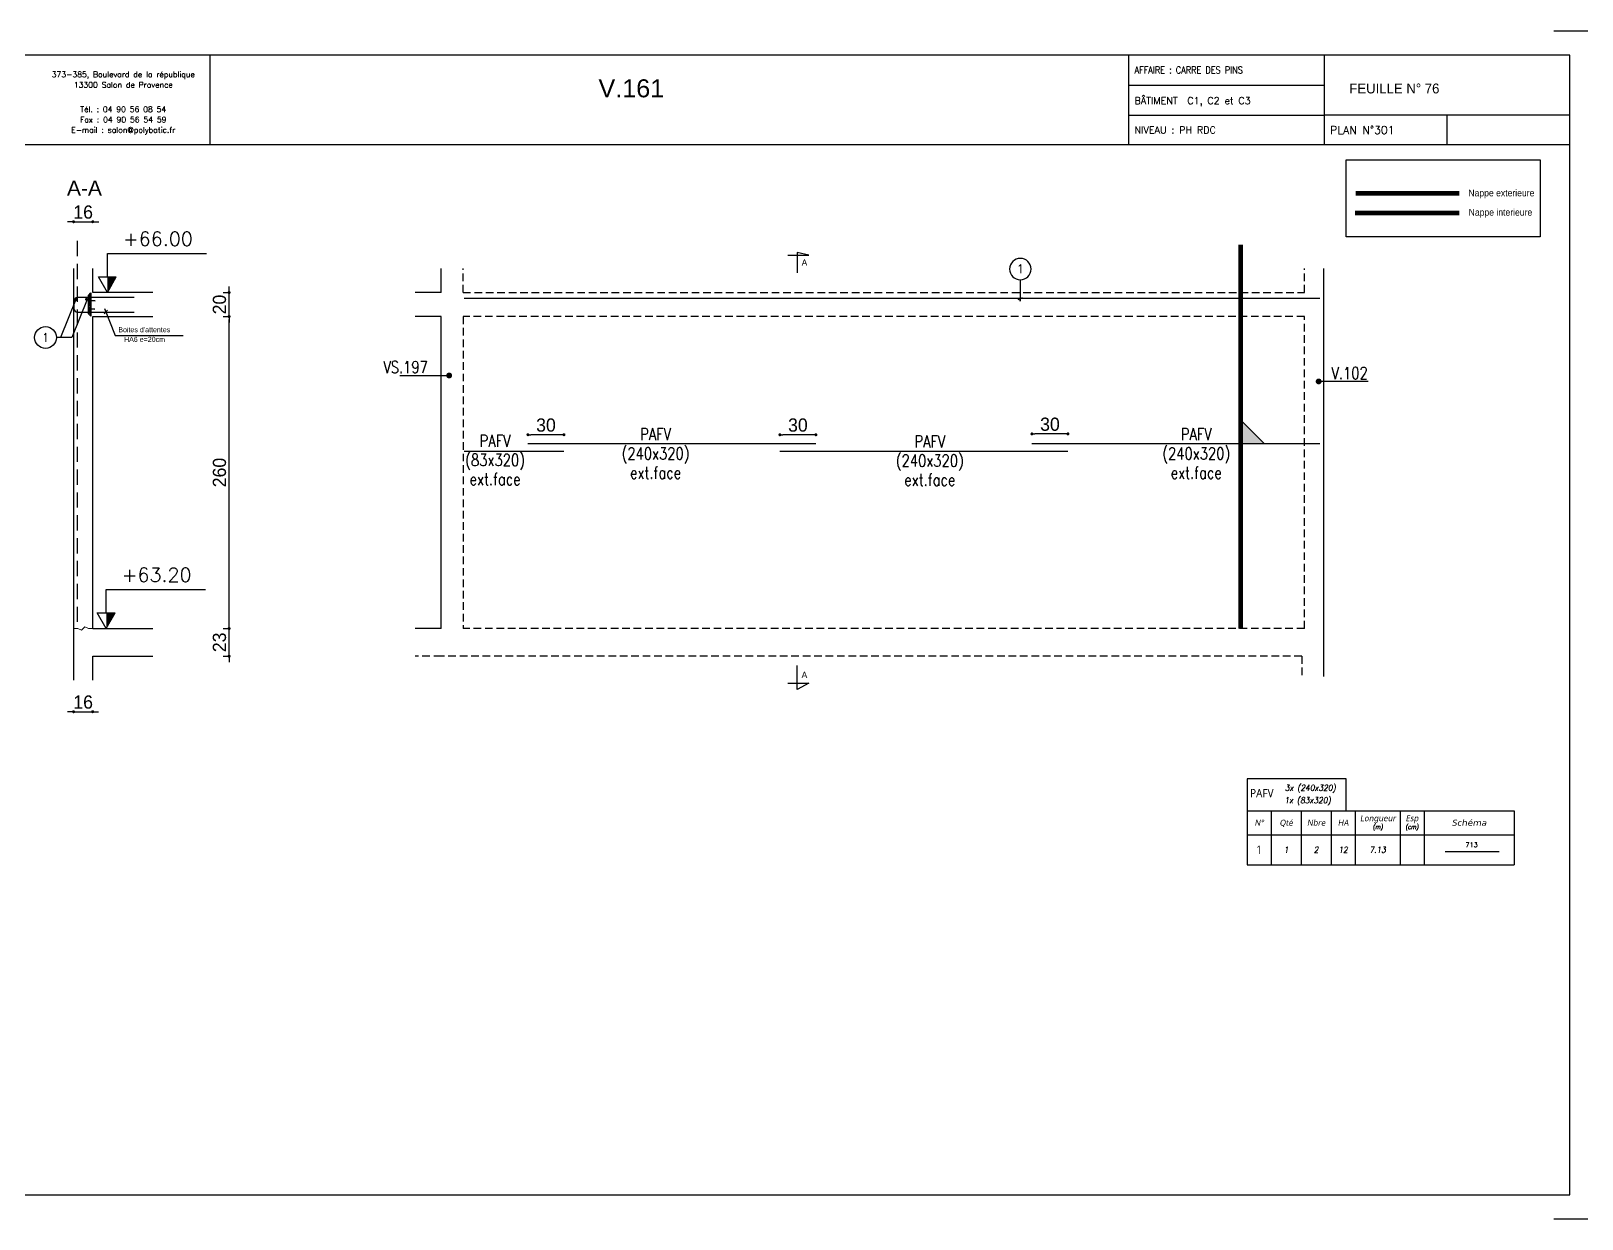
# Model space of a CAD drawing. Header units: metres. Extents: x -5618 to 118954, y -306 to 4637.
# Drawn here: x 72897 to 74189, y 604 to 1594 of the extents above; entities that cross this region are included whole.
import ezdxf
from ezdxf.enums import TextEntityAlignment as Align

# ---------------------------------------------------------------- set-up
doc = ezdxf.new("R2010")
doc.units = ezdxf.units.M
doc.linetypes.add('CACHE', pattern=[9.525, 6.35, -3.175])
doc.linetypes.add('CACHEX2', pattern=[19.05, 12.7, -6.35])
for name, color, linetype in [('COTATION', 1, 'Continuous'), ('GO-CARTOUCHE', 7, 'Continuous'), ('GO-FER-HA', 140, 'Continuous'), ('GO-TEXTE', 9, 'Continuous'), ('GO-TEXTE-FER', 3, 'Continuous'), ('K_ENT_M_Building_V.76', 7, 'Continuous'), ('STR_COTATION', 1, 'Continuous'), ('STR_STA', 30, 'Continuous'), ('STR_TS', 22, 'Continuous'), ('STR_TS_TXT', 7, 'Continuous'), ('STR_VOI-POT', 6, 'Continuous')]:
    doc.layers.add(name, color=color, linetype=linetype)
doc.layers.add('Kofragna_forma', color=7, linetype='Continuous', lineweight=70)
doc.styles.add('ARIAL', font='ARIAL.TTF')
doc.styles.add('GrDimensions', font='simplex.shx')
doc.styles.add('Lucida', font='LSANSI.TTF')
doc.styles.add('schéma', font='simplex.shx')
doc.styles.add('Tableau', font='romans.shx', dxfattribs={"width": 0.9, "oblique": 10})
doc.styles.add('Tableau2', font='trebuc.TTF', dxfattribs={"width": 0.9, "oblique": 10})
doc.styles.add('TEXTE', font='romans.shx')
doc.styles.add('TEXTE TS', font='romans.shx', dxfattribs={"width": 0.7, "oblique": 15})
doc.styles.add('TEXTEBA', font='ARIAL.TTF')
doc.dimstyles.new('COUPE-20', dxfattribs={"dimscale": 0.5, "dimtxt": 22, "dimasz": 5, "dimexe": 0.05, "dimexo": 0, "dimgap": 5, "dimtad": 1, "dimdec": 0, "dimdsep": 46, "dimtxsty": 'Standard', "dimblk1": 'DOT', "dimblk2": 'DOT', "dimsah": 1, "dimcen": 0, "dimdle": 150, "dimclrd": 1, "dimclre": 1, "dimclrt": 7, "dimadec": 0, "dimazin": 0, "dimtfac": 1, "dimtdec": 0, "dimtix": 1, "dimtmove": 2, "dimatfit": 3, "dimldrblk": 'DOT', "dimfxl": 0, "dimtvp": 1, "dimtolj": 1, "dimtzin": 0, "dimarcsym": 0})

# ---------------------------------------------------------------- blocks, each defined once
blk = doc.blocks.new('_DOT')
at = {"color": 0, "linetype": 'ByBlock'}
blk.add_line((-0.5, 0), (-1, 0), dxfattribs=at)
at = {"color": 0, "linetype": 'ByBlock', "const_width": 0.5}
blk.add_lwpolyline([(-0.25, 0, 1), (0.25, 0, 1)], format="xyb", close=True, dxfattribs=at)
blk = doc.blocks.new('*D1156')
at = {"layer": 'COTATION', "color": 1, "lineweight": -2, "ltscale": 4.5}
for p, q in [((73061.7, 1098.3), (73061.7, 1100.8)), ((73056.7, 1095.8), (73061.7, 1095.8)), ((73061.7, 1072.8), (73061.7, 1095.8)), ((73056.7, 1072.8), (73061.7, 1072.8)), ((73061.7, 1070.3), (73061.7, 1067.8))]:
    blk.add_line(p, q, dxfattribs=at)
at = {"layer": 'DEFPOINTS', "color": 0, "lineweight": -3, "ltscale": 4.5}
for p in [(72998.1, 1095.8), (73061.7, 1095.8), (72998.1, 1072.8)]:
    blk.add_point(p, dxfattribs=at)
at = {"layer": 'COTATION', "color": 1, "lineweight": -2, "ltscale": 4.5, "xscale": 2.5, "yscale": 2.5, "zscale": 2.5}
for p, rotation in [((73061.7, 1095.8), 270), ((73061.7, 1072.8), 90)]:
    blk.add_blockref('_DOT', p, dxfattribs=dict(at, rotation=rotation))
at = {"layer": 'COTATION', "color": 7, "lineweight": -3, "ltscale": 4.5, "insert": (73053.7, 1084.3), "char_height": 11, "attachment_point": 5, "rotation": 90}
blk.add_mtext('\\A1;23', dxfattribs=at)
blk = doc.blocks.new('*D1157')
at = {"layer": 'COTATION', "color": 1, "lineweight": -2, "ltscale": 4.5}
for p, q in [((73056.7, 1355.8), (73061.7, 1355.8)), ((73061.7, 1098.3), (73061.7, 1353.3)), ((73056.7, 1095.8), (73061.7, 1095.8))]:
    blk.add_line(p, q, dxfattribs=at)
at = {"layer": 'DEFPOINTS', "color": 0, "lineweight": -3, "ltscale": 4.5}
for p in [(72998.1, 1355.8), (73061.7, 1355.8), (72998.1, 1095.8)]:
    blk.add_point(p, dxfattribs=at)
at = {"layer": 'COTATION', "color": 1, "lineweight": -2, "ltscale": 4.5, "xscale": 2.5, "yscale": 2.5, "zscale": 2.5}
for p, rotation in [((73061.7, 1355.8), 90), ((73061.7, 1095.8), 270)]:
    blk.add_blockref('_DOT', p, dxfattribs=dict(at, rotation=rotation))
at = {"layer": 'COTATION', "color": 7, "lineweight": -3, "ltscale": 4.5, "insert": (73053.7, 1225.8), "char_height": 11, "attachment_point": 5, "rotation": 90}
blk.add_mtext('\\A1;260', dxfattribs=at)
blk = doc.blocks.new('*D1158')
at = {"layer": 'COTATION', "color": 1, "lineweight": -2, "ltscale": 4.5}
for p, q in [((73056.7, 1375.8), (73061.7, 1375.8)), ((73061.7, 1378.3), (73061.7, 1380.8)), ((73061.7, 1355.8), (73061.7, 1375.8)), ((73056.7, 1355.8), (73061.7, 1355.8)), ((73061.7, 1353.3), (73061.7, 1350.8))]:
    blk.add_line(p, q, dxfattribs=at)
at = {"layer": 'DEFPOINTS', "color": 0, "lineweight": -3, "ltscale": 4.5}
for p in [(72998.1, 1375.8), (73061.7, 1375.8), (72998.1, 1355.8)]:
    blk.add_point(p, dxfattribs=at)
at = {"layer": 'COTATION', "color": 1, "lineweight": -2, "ltscale": 4.5, "xscale": 2.5, "yscale": 2.5, "zscale": 2.5}
for p, rotation in [((73061.7, 1375.8), 270), ((73061.7, 1355.8), 90)]:
    blk.add_blockref('_DOT', p, dxfattribs=dict(at, rotation=rotation))
at = {"layer": 'COTATION', "color": 7, "lineweight": -3, "ltscale": 4.5, "insert": (73053.7, 1365.8), "char_height": 11, "attachment_point": 5, "rotation": 90}
blk.add_mtext('\\A1;20', dxfattribs=at)
blk = doc.blocks.new('stab')
at = {"layer": 'STR_STA'}
h = blk.add_hatch(dxfattribs=at)
h.set_pattern_fill('ANSI31', color=9, scale=6.075, angle=-540, style=0)
h.set_pattern_definition([(315, (-54992.6584, 395894.73794), (-0.536959212, -0.536959212), [])])
h.paths.add_polyline_path([(8.6, 0), (6.5, -2), (4.9, -2), (4.9, 0)])
h.paths.add_polyline_path([(4.9, 0), (4.9, -2), (1.7, -2), (1.9, 0)])
h.paths.add_polyline_path([(1.4, 0), (1.7, -2), (-8, -2), (-7.8, 0)])
h.paths.add_polyline_path([(-8.1, -1.6), (-9.7, 0), (-8.2, 0)])
at = {"layer": 'STR_STA', "color": 1}
blk.add_lwpolyline([(-5.9, 36), (-5.9, 0.6), (-5.9, -11.1, 0.414214), (-2.9, -14.1), (3.2, -14.1, 0.414214), (6.2, -11.1), (6.2, 36)], format="xyb", dxfattribs=at)
blk.add_lwpolyline([(-7.6, -2), (-9.7, 0), (9.7, 0), (7.6, -2)], close=True, dxfattribs=at)
blk.add_lwpolyline([(-3.9, 0), (-3.7, -2.2), (-3.1, 3.5), (-3.1, 0), (3.1, 0), (3.4, -2.1), (3.9, 3.2), (3.9, 0)], dxfattribs=at)
at = {"layer": 'STR_STA', "color": 6, "linetype": 'Continuous', "const_width": 1.2}
for points in [[(-3.8, -3.7, -1), (-5, -3.7, -1)], [(-3.6, -12.3, -1), (-4.8, -12.3, -1)]]:
    blk.add_lwpolyline(points, format="xyb", close=True, dxfattribs=at)
blk = doc.blocks.new('*D1159')
at = {"layer": 'DEFPOINTS', "color": 0, "lineweight": -3, "ltscale": 4.5}
for p in [(72948.1, 1434.8), (72932.1, 1395.8, 187.7), (72948.1, 1395.8, 187.7)]:
    blk.add_point(p, dxfattribs=at)
at = {"layer": 'STR_COTATION', "color": 1, "lineweight": -2, "ltscale": 4.5}
for p, q in [((72929.6, 1434.8), (72927.1, 1434.8)), ((72932.1, 1434.8), (72932.1, 1434.8)), ((72932.1, 1434.8), (72948.1, 1434.8)), ((72948.1, 1434.8), (72948.1, 1434.8)), ((72950.6, 1434.8), (72953.1, 1434.8))]:
    blk.add_line(p, q, dxfattribs=at)
at = {"layer": 'STR_COTATION', "color": 1, "lineweight": -2, "ltscale": 4.5, "xscale": 2.5, "yscale": 2.5, "zscale": 2.5}
blk.add_blockref('_DOT', (72932.1, 1434.8), dxfattribs=at)
at = {"layer": 'STR_COTATION', "color": 1, "lineweight": -2, "ltscale": 4.5, "xscale": 2.5, "yscale": 2.5, "zscale": 2.5, "rotation": 180}
blk.add_blockref('_DOT', (72948.1, 1434.8), dxfattribs=at)
at = {"layer": 'STR_COTATION', "color": 7, "lineweight": -3, "ltscale": 4.5, "insert": (72940.1, 1442.8), "char_height": 11, "attachment_point": 5}
blk.add_mtext('\\A1;16', dxfattribs=at)
blk = doc.blocks.new('*D1160')
at = {"layer": 'DEFPOINTS', "color": 0, "lineweight": -3, "ltscale": 4.5}
for p in [(72932.1, 1060.3, 187.7), (72948, 1060.3, 187.7), (72948, 1026.5)]:
    blk.add_point(p, dxfattribs=at)
at = {"layer": 'STR_COTATION', "color": 1, "lineweight": -2, "ltscale": 4.5}
for p, q in [((72929.6, 1026.5), (72927.1, 1026.5)), ((72932.1, 1026.5), (72948, 1026.5)), ((72932.1, 1026.4), (72932.1, 1026.4)), ((72948, 1026.4), (72948, 1026.4)), ((72950.5, 1026.5), (72953, 1026.5))]:
    blk.add_line(p, q, dxfattribs=at)
at = {"layer": 'STR_COTATION', "color": 1, "lineweight": -2, "ltscale": 4.5, "xscale": 2.5, "yscale": 2.5, "zscale": 2.5}
blk.add_blockref('_DOT', (72932.1, 1026.5), dxfattribs=at)
at = {"layer": 'STR_COTATION', "color": 1, "lineweight": -2, "ltscale": 4.5, "xscale": 2.5, "yscale": 2.5, "zscale": 2.5, "rotation": 180}
blk.add_blockref('_DOT', (72948, 1026.5), dxfattribs=at)
at = {"layer": 'STR_COTATION', "color": 7, "lineweight": -3, "ltscale": 4.5, "insert": (72940.1, 1034.5), "char_height": 11, "attachment_point": 5}
blk.add_mtext('\\A1;16', dxfattribs=at)
blk = doc.blocks.new('ime')
at = {"layer": 'COTATION', "const_width": 2.5}
blk.add_lwpolyline([(1.2, 0, -1), (-1.2, 0, -1)], format="xyb", close=True, dxfattribs=at)
at = {"layer": 'COTATION'}
blk.add_lwpolyline([(41.1, 0), (0, 0)], dxfattribs=at)
at = {"layer": 'COTATION', "color": 7, "style": 'TEXTE TS', "width": 0.8}
blk.add_attdef('NAME', (9.1, 2), '', height=10, dxfattribs=at)
blk = doc.blocks.new('mrega')
at = {"layer": 'STR_TS_TXT', "style": 'TEXTE TS', "width": 0.8}
for tag, p in [('ST10', (14.5, 0)), ('DIM', (14.5, -16)), ('NOTE', (14.5, -32))]:
    blk.add_attdef(tag, text='', height=10, dxfattribs=at).set_placement(p, align=Align.CENTER)
blk = doc.blocks.new('A$C6F247267')
blk.add_hatch(color=256).paths.add_polyline_path([(0, -0.2), (-0.2, 0), (0, 0)])
blk.add_lwpolyline([(-0.2, 0), (0, 0), (0, -0.2), (-0.2, 0)])
blk = doc.blocks.new('*D1161')
at = {"layer": 'DEFPOINTS', "color": 0, "lineweight": -3, "ltscale": 4.5}
for p in [(73730.6, 1258), (73730.6, 1249.6, 187.7), (73760.6, 1243.5, 187.7)]:
    blk.add_point(p, dxfattribs=at)
at = {"layer": 'STR_COTATION', "color": 1, "lineweight": -2, "ltscale": 4.5}
for p, q in [((73730.6, 1258), (73730.6, 1258)), ((73758.1, 1258), (73733.1, 1258)), ((73760.6, 1258), (73760.6, 1258))]:
    blk.add_line(p, q, dxfattribs=at)
at = {"layer": 'STR_COTATION', "color": 1, "lineweight": -2, "ltscale": 4.5, "xscale": 2.5, "yscale": 2.5, "zscale": 2.5, "rotation": 180}
blk.add_blockref('_DOT', (73730.6, 1258), dxfattribs=at)
at = {"layer": 'STR_COTATION', "color": 1, "lineweight": -2, "ltscale": 4.5, "xscale": 2.5, "yscale": 2.5, "zscale": 2.5}
blk.add_blockref('_DOT', (73760.6, 1258), dxfattribs=at)
at = {"layer": 'STR_COTATION', "color": 7, "lineweight": -3, "ltscale": 4.5, "insert": (73745.6, 1266), "char_height": 11, "attachment_point": 5}
blk.add_mtext('\\A1;30', dxfattribs=at)
blk = doc.blocks.new('*D1162')
at = {"layer": 'DEFPOINTS', "color": 0, "lineweight": -3, "ltscale": 4.5}
for p in [(73520.6, 1257.3), (73520.6, 1243.5, 187.7), (73550.6, 1249.6, 187.7)]:
    blk.add_point(p, dxfattribs=at)
at = {"layer": 'STR_COTATION', "color": 1, "lineweight": -2, "ltscale": 4.5}
for p, q in [((73520.6, 1257.3), (73520.6, 1257.3)), ((73548.1, 1257.3), (73523.1, 1257.3)), ((73550.6, 1257.3), (73550.6, 1257.3))]:
    blk.add_line(p, q, dxfattribs=at)
at = {"layer": 'STR_COTATION', "color": 1, "lineweight": -2, "ltscale": 4.5, "xscale": 2.5, "yscale": 2.5, "zscale": 2.5, "rotation": 180}
blk.add_blockref('_DOT', (73520.6, 1257.3), dxfattribs=at)
at = {"layer": 'STR_COTATION', "color": 1, "lineweight": -2, "ltscale": 4.5, "xscale": 2.5, "yscale": 2.5, "zscale": 2.5}
blk.add_blockref('_DOT', (73550.6, 1257.3), dxfattribs=at)
at = {"layer": 'STR_COTATION', "color": 7, "lineweight": -3, "ltscale": 4.5, "insert": (73535.6, 1265.3), "char_height": 11, "attachment_point": 5}
blk.add_mtext('\\A1;30', dxfattribs=at)
blk = doc.blocks.new('*D1163')
at = {"layer": 'DEFPOINTS', "color": 0, "lineweight": -3, "ltscale": 4.5}
for p in [(73310.7, 1257.3), (73310.7, 1249.6, 187.7), (73340.7, 1243.5, 187.7)]:
    blk.add_point(p, dxfattribs=at)
at = {"layer": 'STR_COTATION', "color": 1, "lineweight": -2, "ltscale": 4.5}
for p, q in [((73310.7, 1257.3), (73310.7, 1257.3)), ((73338.2, 1257.3), (73313.2, 1257.3)), ((73340.7, 1257.3), (73340.7, 1257.3))]:
    blk.add_line(p, q, dxfattribs=at)
at = {"layer": 'STR_COTATION', "color": 1, "lineweight": -2, "ltscale": 4.5, "xscale": 2.5, "yscale": 2.5, "zscale": 2.5, "rotation": 180}
blk.add_blockref('_DOT', (73310.7, 1257.3), dxfattribs=at)
at = {"layer": 'STR_COTATION', "color": 1, "lineweight": -2, "ltscale": 4.5, "xscale": 2.5, "yscale": 2.5, "zscale": 2.5}
blk.add_blockref('_DOT', (73340.7, 1257.3), dxfattribs=at)
at = {"layer": 'STR_COTATION', "color": 7, "lineweight": -3, "ltscale": 4.5, "insert": (73325.7, 1265.3), "char_height": 11, "attachment_point": 5}
blk.add_mtext('\\A1;30', dxfattribs=at)
blk = doc.blocks.new('Désignation')
at = {"layer": 'GO-TEXTE-FER'}
for p, q in [((0, 0.8), (8.9, 0.8)), ((0, 0.8), (0, 0)), ((0.8, 0.8), (0.8, 0)), ((1.8, 0.8), (1.8, 0)), ((2.8, 0.8), (2.8, 0)), ((3.6, 0.8), (3.6, 0)), ((5.1, 0.8), (5.1, 0)), ((5.9, 0.8), (5.9, 0)), ((8.9, 0.8), (8.9, 0)), ((0, 0), (8.9, 0))]:
    blk.add_line(p, q, dxfattribs=at)
at = {"layer": 'GO-TEXTE-FER', "style": 'Tableau2', "oblique": 10}
for s, p in [('Longueur', (4.356, 0.55)), ('Esp', (5.494, 0.55)), ('N°', (0.4, 0.4)), ('Qté', (1.3, 0.4)), ('Nbre', (2.3, 0.4)), ('HA', (3.2, 0.4))]:
    blk.add_text(s, height=0.2, dxfattribs=at).set_placement(p, align=Align.MIDDLE_CENTER)
at = {"layer": 'GO-TEXTE-FER', "color": 7, "style": 'Tableau', "oblique": 10, "width": 0.9}
for s, p in [('(m)', (4.356, 0.265)), ('(cm)', (5.494, 0.265))]:
    blk.add_text(s, height=0.15, dxfattribs=at).set_placement(p, align=Align.MIDDLE_CENTER)
at = {"layer": 'GO-TEXTE-FER', "style": 'Tableau2', "oblique": 10, "width": 1.2}
blk.add_text('Schéma', height=0.2, dxfattribs=at).set_placement((7.4, 0.4), align=Align.MIDDLE_CENTER)
blk = doc.blocks.new('Barre libre')
at = {"layer": 'GO-TEXTE-FER'}
for p, q in [((0, 0), (0, -1)), ((0, 0), (8.9, 0)), ((0.8, 0), (0.8, -1)), ((1.8, 0), (1.8, -1)), ((2.8, 0), (2.8, -1)), ((3.6, 0), (3.6, -1)), ((5.1, 0), (5.1, -1)), ((5.9, 0), (5.9, -1)), ((8.9, 0), (8.9, -1)), ((0, -1), (8.9, -1))]:
    blk.add_line(p, q, dxfattribs=at)
at = {"layer": 'GO-TEXTE-FER', "color": 1}
blk.add_line((6.603, -0.563), (8.394, -0.563), dxfattribs=at)
at = {"layer": 'GO-TEXTE-FER', "style": 'Tableau2', "width": 0.9}
blk.add_attdef('NUMERO', text='', height=0.28, dxfattribs=at).set_placement((0.4, -0.5), align=Align.MIDDLE_CENTER)
at = {"layer": 'GO-TEXTE-FER', "style": 'Tableau', "oblique": 10, "width": 0.9}
for tag, p in [('QUANTITE', (1.3, -0.5)), ('NOMBRE', (2.3, -0.5)), ('NUANCE', (3.2, -0.5)), ('LONGUEUR', (4.35, -0.5)), ('ESPACEMENTS', (5.5, -0.5))]:
    blk.add_attdef(tag, text='', height=0.2, dxfattribs=at).set_placement(p, align=Align.MIDDLE_CENTER)
at = {"layer": 'GO-TEXTE-FER', "color": 1, "style": 'Tableau'}
blk.add_attdef('Longueur', text='', height=0.16, dxfattribs=at).set_placement((7.481, -0.336), align=Align.MIDDLE_CENTER)

msp = doc.modelspace()

# ---------------------------------------------------------------- linework, layer by layer
for p, q in [((73811.03, 1573.71), (73811.03, 1498.77)), ((73974, 1573.74), (73974, 1498.77)), ((73811.03, 1548.71), (73974, 1548.71)), ((73811.03, 1523.72), (73974, 1523.72)), ((73974, 1523.74), (74178.86, 1523.74)), ((74076.34, 1523.74), (74076.34, 1498.77))]:
    msp.add_line(p, q)
at = {"color": 7, "linetype": 'Continuous', "lineweight": -3}
for p, q in [((72952.96, 1388.79, 187.69), (72967.71, 1388.79, 187.69)), ((72960.34, 1375.79, 187.69), (72952.96, 1388.79, 187.69)), ((72952.96, 1388.79, 187.69), (72967.71, 1388.79, 187.69)), ((72960.34, 1375.79, 187.69), (72952.96, 1388.79, 187.69)), ((72960.34, 1375.79, 187.69), (72967.71, 1388.79, 187.69)), ((72960.34, 1375.79, 187.69), (72967.71, 1388.79, 187.69)), ((72951.9, 1108.79, 187.69), (72966.65, 1108.79, 187.69)), ((72959.28, 1095.79, 187.69), (72951.9, 1108.79, 187.69)), ((72951.9, 1108.79, 187.69), (72966.65, 1108.79, 187.69)), ((72959.28, 1095.79, 187.69), (72951.9, 1108.79, 187.69)), ((72959.28, 1095.79, 187.69), (72966.65, 1108.79, 187.69)), ((72959.28, 1095.79, 187.69), (72966.65, 1108.79, 187.69))]:
    msp.add_line(p, q, dxfattribs=at)
for points in [[(74198.86, 1560.38), (74198.86, 1593.71), (74165.53, 1593.71)], [(73045.64, 1573.71), (73045.64, 1498.77)], [(74178.86, 1498.77), (72819, 1498.77)], [(74165.53, 603.81), (74198.86, 603.81), (74198.86, 637.14)]]:
    msp.add_lwpolyline(points)
msp.add_lwpolyline([(72819, 1573.71), (72819, 623.81), (74178.86, 623.81), (74178.86, 1573.71)], close=True)
at = {"lineweight": 18, "elevation": 187.69}
msp.add_lwpolyline([(72932.13, 1095.79), (72935.6, 1095.79), (72938.62, 1094.36), (72941.37, 1097.13), (72944.53, 1095.79), (72948.13, 1095.79)], dxfattribs=at)
at = {"color": 7, "linetype": 'Continuous', "lineweight": -3}
for points in [[(72967.71, 1388.79, 187.69), (72960.34, 1375.79, 187.69), (72960.34, 1388.76, 187.69)], [(72967.71, 1388.79, 187.69), (72960.34, 1375.79, 187.69), (72960.34, 1388.76, 187.69)], [(72966.65, 1108.79, 187.69), (72959.28, 1095.79, 187.69), (72959.28, 1108.75, 187.69)], [(72966.65, 1108.79, 187.69), (72959.28, 1095.79, 187.69), (72959.28, 1108.75, 187.69)]]:
    msp.add_solid(points, dxfattribs=at)
at = {"layer": 'GO-CARTOUCHE', "color": 2, "ltscale": 3}
msp.add_line((72960.43, 1360.98, 187.69), (72957.62, 1358.01, 187.69), dxfattribs=at)
at = {"layer": 'GO-CARTOUCHE', "color": 2, "ltscale": 3, "elevation": 187.69}
msp.add_lwpolyline([(72957.83, 1362.49), (72966.79, 1340.08), (73023.49, 1340.08)], dxfattribs=at)
at = {"layer": 'GO-FER-HA', "elevation": 187.69}
msp.add_lwpolyline([(73720.97, 1386.36, 512.3220063), (73720.9, 1386.36), (73720.9, 1368.49), (73720.9, 1370.89), (73719.2, 1370), (73722.59, 1371.79)], format="xyb", dxfattribs=at)
for points in [[(72943.44, 1369.96), (72930.56, 1338.32), (72917.82, 1338.32)], [(72934.1, 1369.96), (72921.22, 1338.32), (72917.82, 1338.32)]]:
    msp.add_lwpolyline(points, dxfattribs=at)
at = {"layer": 'GO-FER-HA'}
msp.add_circle((72908.76, 1338.32, 187.69), 9.06, dxfattribs=at)
at = {"layer": 'GO-TEXTE', "elevation": 187.69, "flags": 128}
for points in [[(73527.1, 1406.86), (73544.75, 1406.85), (73535.07, 1409.14), (73535.06, 1392.22)], [(73527.08, 1050.28), (73544.72, 1050.28), (73535.05, 1045), (73535.05, 1064.92)]]:
    msp.add_lwpolyline(points, dxfattribs=at)
at = {"layer": 'GO-TEXTE-FER'}
msp.add_lwpolyline([(73909.88, 944.01), (73992.38, 944.01), (73992.38, 970.44), (73909.88, 970.44)], close=True, dxfattribs=at)
at = {"layer": 'K_ENT_M_Building_V.76', "color": 30, "linetype": 'Continuous', "lineweight": -3}
for p, q in [((72960.34, 1388.79, 187.69), (72960.34, 1408.29, 187.69)), ((72960.34, 1408.29, 187.69), (72966.84, 1408.29, 187.69)), ((72960.34, 1388.79, 187.69), (72960.34, 1408.29, 187.69)), ((72960.34, 1408.29, 187.69), (72966.84, 1408.29, 187.69)), ((72966.84, 1408.29, 187.69), (73042.98, 1408.29, 187.69)), ((72966.84, 1408.29, 187.69), (73042.98, 1408.29, 187.69)), ((72959.28, 1108.79, 187.69), (72959.28, 1128.29, 187.69)), ((72959.28, 1128.29, 187.69), (72965.78, 1128.29, 187.69)), ((72959.28, 1108.79, 187.69), (72959.28, 1128.29, 187.69)), ((72959.28, 1128.29, 187.69), (72965.78, 1128.29, 187.69)), ((72965.78, 1128.29, 187.69), (73041.92, 1128.29, 187.69)), ((72965.78, 1128.29, 187.69), (73041.92, 1128.29, 187.69))]:
    msp.add_line(p, q, dxfattribs=at)
at = {"layer": 'Kofragna_forma', "color": 4, "lineweight": -3}
for p, q in [((72932.13, 1395.79, 187.69), (72932.13, 1052.79, 187.69)), ((72948.13, 1375.79, 187.69), (72948.13, 1395.79, 187.69)), ((73238.5, 1375.79, 187.69), (73238.5, 1395.79, 187.69)), ((73973.55, 1395.79, 187.69), (73973.55, 1156.79, 187.69)), ((72998.13, 1375.79, 187.69), (72948.13, 1375.79, 187.69)), ((73238.5, 1375.79, 187.69), (73216.8, 1375.79, 187.69)), ((72948.13, 1095.79, 187.69), (72948.13, 1355.79, 187.69)), ((72948.13, 1355.79, 187.69), (72998.13, 1355.79, 187.69)), ((73238.5, 1355.79, 187.69), (73216.8, 1355.79, 187.69)), ((73238.5, 1095.79, 187.69), (73238.5, 1355.79, 187.69)), ((73973.55, 1156.79, 187.69), (73973.55, 1055.79, 187.69)), ((72948.13, 1095.79, 187.69), (72998.13, 1095.79, 187.69)), ((73238.5, 1095.79, 187.69), (73216.8, 1095.79, 187.69)), ((72948.04, 1072.79, 187.69), (72998.13, 1072.79, 187.69)), ((72948.04, 1052.79, 187.69), (72948.04, 1072.79, 187.69))]:
    msp.add_line(p, q, dxfattribs=at)
at = {"layer": 'Kofragna_forma', "linetype": 'CACHE', "lineweight": -3}
for p, q in [((73256.59, 1375.79, 187.69), (73256.59, 1395.79, 187.69)), ((73957.55, 1375.79, 187.69), (73957.55, 1395.79, 187.69)), ((73256.59, 1375.79, 187.69), (73957.55, 1375.79, 187.69)), ((73256.59, 1355.79, 187.69), (73256.59, 1095.79, 187.69)), ((73957.55, 1355.79, 187.69), (73256.59, 1355.79, 187.69)), ((73957.55, 1095.79, 187.69), (73957.55, 1355.79, 187.69)), ((73957.55, 1095.79, 187.69), (73256.59, 1095.79, 187.69)), ((73238.5, 1072.79, 187.69), (73216.8, 1072.79, 187.69)), ((73955.55, 1072.79, 187.69), (73238.5, 1072.79, 187.69)), ((73955.55, 1072.79, 187.69), (73955.55, 1055.79, 187.69))]:
    msp.add_line(p, q, dxfattribs=at)
at = {"layer": 'STR_TS', "color": 3}
for p, q in [((73340.69, 1243.46, 187.69), (73257.59, 1243.46, 187.69)), ((73550.64, 1249.64, 187.69), (73310.69, 1249.64, 187.69)), ((73760.59, 1243.46, 187.69), (73520.64, 1243.46, 187.69)), ((73970.55, 1249.64, 187.69), (73730.59, 1249.64, 187.69))]:
    msp.add_line(p, q, dxfattribs=at)
at = {"layer": 'STR_TS', "color": 7}
msp.add_lwpolyline([(73992.34, 1486.45), (74153.89, 1486.45), (74153.89, 1422.16), (73992.34, 1422.16)], close=True, dxfattribs=at)
at = {"layer": 'STR_TS', "linetype": 'CACHE', "ltscale": 2, "const_width": 4}
msp.add_lwpolyline([(74086.76, 1458.45), (74000.21, 1458.45)], dxfattribs=at)
at = {"layer": 'STR_TS', "const_width": 4}
msp.add_lwpolyline([(74086.76, 1442), (73999.64, 1442)], dxfattribs=at)
at = {"layer": 'STR_TS', "linetype": 'CACHE', "ltscale": 2, "const_width": 4, "elevation": 375.38}
msp.add_lwpolyline([(73904.47, 1095.79), (73904.47, 1415.79)], dxfattribs=at)
at = {"layer": 'STR_VOI-POT'}
msp.add_line((73970.55, 1370.89, 187.69), (73257.59, 1370.89, 187.69), dxfattribs=at)
at = {"layer": 'STR_VOI-POT', "color": 1, "linetype": 'CACHEX2', "elevation": 187.69}
msp.add_lwpolyline([(72935.14, 1418.79), (72935.14, 1095.79)], dxfattribs=at)

# ---------------------------------------------------------------- block references
at = {"layer": 'COTATION'}
ref = msp.add_blockref('ime', (73245.04, 1306.69, 187.69), dxfattribs=dict(at, xscale=-1))
ref.add_attrib('NAME', 'VS.197', (73190.24, 1308.69, 187.69), dxfattribs={"color": 7, "height": 10, "style": 'TEXTE TS', "width": 0.8})
ref = msp.add_blockref('ime', (73969.48, 1301.69, 187.69), dxfattribs=at)
ref.add_attrib('NAME', 'V.102', (73980.22, 1303.69, 187.69), dxfattribs={"color": 7, "height": 10, "style": 'TEXTE TS', "width": 0.8})
at = {"layer": 'GO-FER-HA', "xscale": 25, "yscale": 25, "zscale": 25}
msp.add_blockref('Désignation', (73909.88, 924.01), dxfattribs=at)
at = {"layer": 'GO-TEXTE-FER', "xscale": 25, "yscale": 25, "zscale": 25}
msp.add_blockref('Barre libre', (73909.88, 924.01), dxfattribs=at).add_auto_attribs({'NUMERO': '1', 'QUANTITE': '1', 'NOMBRE': '2', 'NUANCE': '12', 'Longueur': '713', 'LONGUEUR': '7.13'})
at = {"layer": 'STR_STA', "zscale": 0.001000000000004775, "rotation": 270}
msp.add_blockref('stab', (72946.55, 1365.72, 187.69), dxfattribs=at)
at = {"layer": 'STR_TS', "xscale": 100, "yscale": 100, "zscale": 100, "rotation": 180}
msp.add_blockref('A$C6F247267', (73904.47, 1249.64, 375.38), dxfattribs=at)
at = {"layer": 'STR_TS_TXT'}
for p, values in [((73268.8, 1247.27, 469.22), {'NOTE': 'ext.face', 'ST10': 'PAFV', 'DIM': '(83x320)'}), ((73402.51, 1252.69, 469.22), {'NOTE': 'ext.face', 'ST10': 'PAFV', 'DIM': '(240x320)'}), ((73631, 1246.73), {'NOTE': 'ext.face', 'ST10': 'PAFV', 'DIM': '(240x320)'}), ((73852.98, 1252.69, 469.22), {'NOTE': 'ext.face', 'ST10': 'PAFV', 'DIM': '(240x320)'})]:
    msp.add_blockref('mrega', p, dxfattribs=at).add_auto_attribs(values)

# ---------------------------------------------------------------- texts
at = {"style": 'schéma', "width": 0.85}
msp.add_text('AFFAIRE : CARRE DES PINS', height=5.8328, dxfattribs=at).set_placement((73816.03, 1558.3))
at = {"style": 'schéma'}
for s, p in [('373-385, Boulevard de la république', (72973.52, 1555.18)), ('13300 Salon de Provence', (72973.52, 1546.55)), ('Tél. : 04 90 56 08 54', (72973.52, 1526.16)), ('E-mail : salon@polybatic.fr', (72973.52, 1508.9)), ('Fax : 04 90 56 54 59', (72973.52, 1517.53))]:
    msp.add_text(s, height=4.6662, dxfattribs=at).set_placement(p, align=Align.CENTER)
for s, height, style, p in [('V.161', 15, 'ARIAL', (73369.46, 1538.47, 93.84)), ('BÂTIMENT  C1, C2 et C3', 5.8328, 'schéma', (73816.03, 1532.74)), ('NIVEAU : PH RDC', 5.8328, 'schéma', (73816.03, 1508.3)), ('PLAN N°301', 6.666, 'schéma', (73979, 1507.89))]:
    msp.add_text(s, height=height, dxfattribs=dict(style=style)).set_placement(p)
at = {"linetype": 'ByBlock', "lineweight": -3, "ltscale": 4.5}
msp.add_text('FEUILLE N° 76', height=8.2, dxfattribs=at).set_placement((73995, 1541.72))
at = {"layer": 'GO-CARTOUCHE', "color": 2, "style": 'TEXTEBA', "width": 0.9}
for s, p in [('Nappe exterieure', (74121.7, 1455.9)), ('Nappe interieure', (74120.93, 1439.81))]:
    msp.add_text(s, height=5.7024, dxfattribs=at).set_placement(p, align=Align.CENTER)
at = {"layer": 'GO-FER-HA', "style": 'TEXTE'}
msp.add_text('1', height=7.2, dxfattribs=at).set_placement((73720.9, 1395.42, 281.69), align=Align.MIDDLE_CENTER)
msp.add_text('1', height=7.2, rotation=360, dxfattribs=at).set_placement((72908.76, 1338.32, 187.69), align=Align.MIDDLE_CENTER)
at = {"layer": 'GO-TEXTE', "style": 'TEXTEBA'}
msp.add_text('A-A', height=12.497, dxfattribs=at).set_placement((72926.63, 1456.62, 187.69))
at = {"layer": 'GO-TEXTE', "linetype": 'Continuous', "style": 'Lucida'}
for s, height, rotation, p in [('A', 5.32, 359.98193, (73538.68, 1398.06, 187.69)), ("Boites d'attentes", 4.256, 0.0018, (72969.39, 1342.7, 187.69)), ('HA6 e=20cm', 4.256, 0.0018, (72974.16, 1334.62, 187.69)), ('A', 5.32, 0.0018, (73538.66, 1054.55, 187.69))]:
    msp.add_text(s, height=height, rotation=rotation, dxfattribs=at).set_placement(p)
at = {"layer": 'GO-TEXTE-FER', "style": 'Tableau', "oblique": 10, "width": 0.9}
for s, p in [('3x (240x320)', (73941.3, 960.6)), ('1x (83x320)', (73940.99, 950.22))]:
    msp.add_text(s, height=5.0562, dxfattribs=at).set_placement(p)
at = {"layer": 'GO-TEXTE-FER', "style": 'Tableau2', "width": 0.9}
msp.add_attdef('PAFV', text='1', height=7.08, dxfattribs=at).set_placement((73922.11, 958.64), align=Align.MIDDLE_CENTER)
at = {"layer": 'K_ENT_M_Building_V.76', "color": 0, "linetype": 'Continuous', "lineweight": -3, "char_height": 11.7, "attachment_point": 7, "style": 'GrDimensions'}
for s, insert in [('+66.00', (72973.34, 1414.79, 187.69)), ('\\A1;+63.20', (72972.28, 1134.79, 187.69))]:
    msp.add_mtext(s, dxfattribs=dict(at, insert=insert))

# ---------------------------------------------------------------- dimensions: what is measured, and where the dimension line sits
at = {"layer": 'COTATION', "lineweight": -3, "ltscale": 4.5}
for base, p1, p2, picture, middle in [((73061.7, 1375.79, 93.84), (72998.13, 1355.79, 93.84), (72998.13, 1375.79, 93.84), '*D1158', (73053.7, 1365.79, 93.84)), ((73061.7, 1355.79, 93.84), (72998.13, 1095.79, 93.84), (72998.13, 1355.79, 93.84), '*D1157', (73053.7, 1225.79, 93.84)), ((73061.7, 1095.79, 93.84), (72998.13, 1072.79, 93.84), (72998.13, 1095.79, 93.84), '*D1156', (73053.7, 1084.29, 93.84))]:
    dim = msp.add_linear_dim(base=base, p1=p1, p2=p2, angle=90, dimstyle='COUPE-20', dxfattribs=at)
    dim.commit()
    dim.dimension.update_dxf_attribs({"geometry": picture, "text_midpoint": middle})
at = {"layer": 'STR_COTATION', "lineweight": -3, "ltscale": 4.5}
for base, p1, p2, picture, middle in [((72948.13, 1434.77), (72932.13, 1395.79, 187.69), (72948.13, 1395.79, 187.69), '*D1159', (72940.13, 1442.77)), ((72948.04, 1026.46), (72932.13, 1060.32, 187.69), (72948.04, 1060.32, 187.69), '*D1160', (72940.08, 1034.46))]:
    dim = msp.add_linear_dim(base=base, p1=p1, p2=p2, dimstyle='COUPE-20', override={"dimfxl": 0.1}, dxfattribs=at)
    dim.commit()
    dim.dimension.update_dxf_attribs({"geometry": picture, "text_midpoint": middle})
for base, p1, p2, picture, middle in [((73310.69, 1257.27), (73340.69, 1243.46, 187.69), (73310.69, 1249.64, 187.69), '*D1163', (73325.69, 1265.27)), ((73520.64, 1257.27), (73550.64, 1249.64, 187.69), (73520.64, 1243.46, 187.69), '*D1162', (73535.64, 1265.27)), ((73730.59, 1257.98), (73760.59, 1243.46, 187.69), (73730.59, 1249.64, 187.69), '*D1161', (73745.59, 1265.98))]:
    dim = msp.add_linear_dim(base=base, p1=p1, p2=p2, angle=180, dimstyle='COUPE-20', override={"dimfxl": 0.1}, dxfattribs=at)
    dim.commit()
    dim.dimension.update_dxf_attribs({"geometry": picture, "text_midpoint": middle})

doc.saveas('drawing.dxf')
